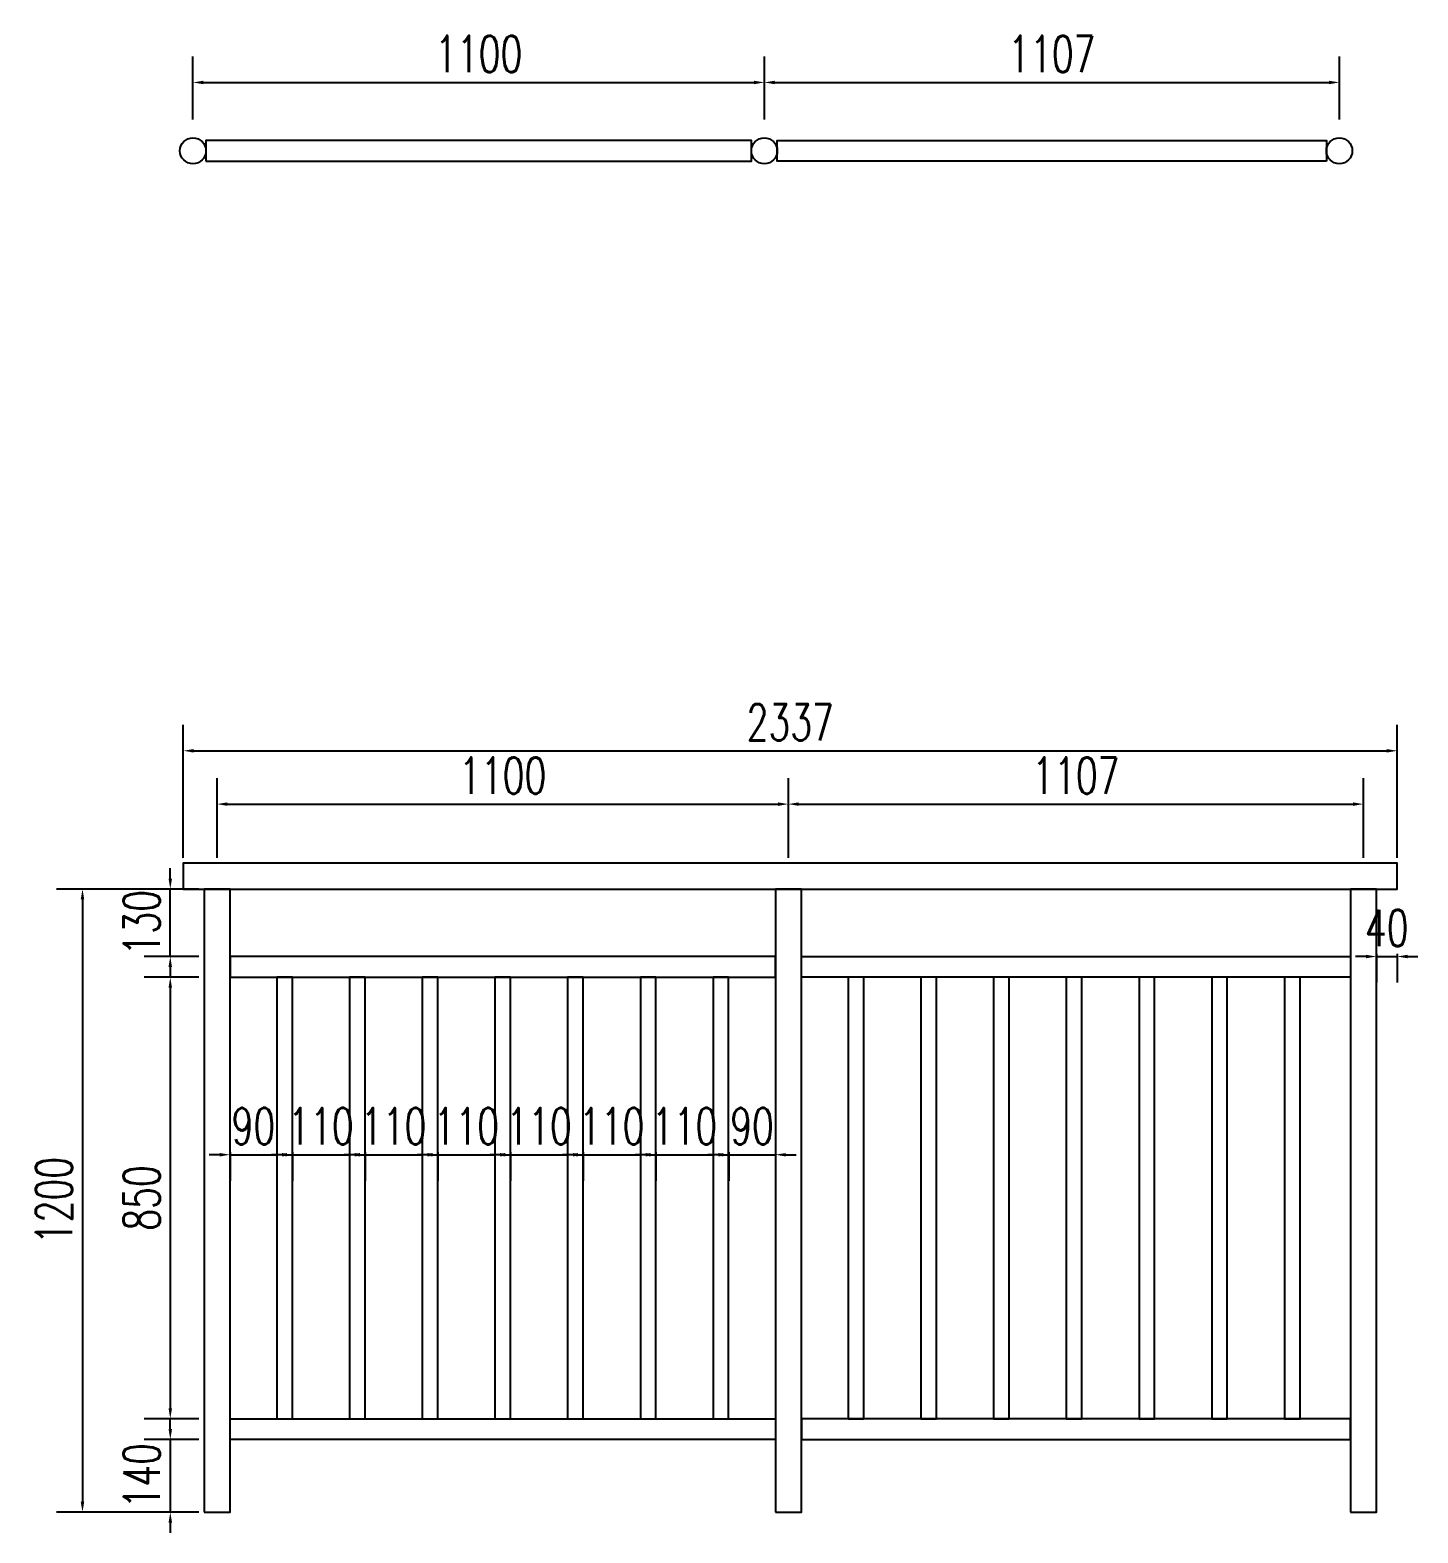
# Model space of a CAD drawing. Header units: millimetres. Extents: x -2430464 to 225692, y -180 to 1805330.
# Drawn here: x -1395335 to -1392663, y 614813 to 617707 of the extents above; entities that cross this region are included whole.
import ezdxf

# ---------------------------------------------------------------- set-up
doc = ezdxf.new("R2010")
doc.units = ezdxf.units.MM
doc.header["$LTSCALE"] = 1000
doc.layers.get('0').update_dxf_attribs({"linetype": 'CONTINUOUS'})
doc.layers.get('DEFPOINTS').update_dxf_attribs({"linetype": 'CONTINUOUS'})
doc.layers.add('W-PLASTIC_RAILINGS塑木栏杆', color=6, linetype='CONTINUOUS')
doc.layers.add('W-WOOD_FLOOR木地板', color=30, linetype='CONTINUOUS')
doc.styles.add('STANDARD_T3', font='simplex.shx', dxfattribs={"width": 0.7, "bigfont": 'gbcbig.shx'})
doc.dimstyles.new('W&&20', dxfattribs={"dimtxt": 70, "dimasz": 20, "dimexe": 50, "dimexo": 60, "dimgap": 20, "dimtad": 1, "dimdec": 0, "dimzin": 0, "dimdsep": 46, "dimtxsty": 'STANDARD_T3', "dimcen": 0.09, "dimclrd": 1, "dimclre": 1, "dimclrt": 7, "dimazin": 2, "dimtfac": 1, "dimtdec": 0, "dimtix": 1, "dimtmove": 2, "dimatfit": 3, "dimfxl": 0, "dimtolj": 1, "dimtzin": 0, "dimarcsym": 0})

# ---------------------------------------------------------------- blocks, each defined once
blk = doc.blocks.new('*U725')
at = {"layer": 'W-PLASTIC_RAILINGS塑木栏杆'}
blk.add_lwpolyline([(-15, -420), (15, -420), (15, 430), (-15, 430)], close=True, dxfattribs=at)
blk = doc.blocks.new('*U726')
at = {"layer": 'W-PLASTIC_RAILINGS塑木栏杆', "color": 0, "linetype": 'ByBlock', "lineweight": -2, "transparency": 16777216}
for p in [(0, 0), (140, 0), (280, 0), (420, 0), (560, 0), (700, 0), (840, 0)]:
    blk.add_blockref('*U725', p, dxfattribs=at)
blk = doc.blocks.new('*D728')
at = {"layer": 'DEFPOINTS', "color": 0, "transparency": 16777216}
for p in [(-1395040.3, 616052.8), (-1395234.3, 614852.8), (-1395000.3, 614852.8)]:
    blk.add_point(p, dxfattribs=at)
at = {"layer": 'W-WOOD_FLOOR木地板', "color": 1, "lineweight": -2, "transparency": 16777216}
for p, q in [((-1395100.3, 616052.8), (-1395284.3, 616052.8)), ((-1395234.3, 616032.8), (-1395234.3, 614872.8)), ((-1395060.3, 614852.8), (-1395284.3, 614852.8))]:
    blk.add_line(p, q, dxfattribs=at)
at = {"layer": 'W-WOOD_FLOOR木地板', "color": 1, "transparency": 16777216}
for points in [[(-1395237.7, 616032.8), (-1395231, 616032.8), (-1395234.3, 616052.8)], [(-1395237.7, 614872.8), (-1395231, 614872.8), (-1395234.3, 614852.8)]]:
    blk.add_solid(points, dxfattribs=at)
at = {"layer": 'W-WOOD_FLOOR木地板', "color": 7, "transparency": 16777216, "insert": (-1395289.3, 615452.8), "char_height": 70, "attachment_point": 5, "rotation": 90, "style": 'STANDARD_T3'}
blk.add_mtext('\\A1;1200', dxfattribs=at)
blk = doc.blocks.new('*D729')
at = {"layer": 'DEFPOINTS', "color": 0, "transparency": 16777216}
for p in [(-1394950.3, 615882.8), (-1395065.3, 615032.8), (-1394950.3, 615032.8)]:
    blk.add_point(p, dxfattribs=at)
at = {"layer": 'W-WOOD_FLOOR木地板', "color": 1, "lineweight": -2, "transparency": 16777216}
for p, q in [((-1395010.3, 615882.8), (-1395115.3, 615882.8)), ((-1395065.3, 615862.8), (-1395065.3, 615052.8)), ((-1395010.3, 615032.8), (-1395115.3, 615032.8))]:
    blk.add_line(p, q, dxfattribs=at)
at = {"layer": 'W-WOOD_FLOOR木地板', "color": 1, "transparency": 16777216}
for points in [[(-1395068.7, 615862.8), (-1395062, 615862.8), (-1395065.3, 615882.8)], [(-1395068.7, 615052.8), (-1395062, 615052.8), (-1395065.3, 615032.8)]]:
    blk.add_solid(points, dxfattribs=at)
at = {"layer": 'W-WOOD_FLOOR木地板', "color": 7, "transparency": 16777216, "insert": (-1395120.3, 615457.8), "char_height": 70, "attachment_point": 5, "rotation": 90, "style": 'STANDARD_T3'}
blk.add_mtext('\\A1;850', dxfattribs=at)
blk = doc.blocks.new('*D727')
at = {"layer": 'DEFPOINTS', "color": 0, "transparency": 16777216}
for p in [(-1395065.3, 616052.8), (-1394950.3, 616052.8), (-1394950.3, 615922.8)]:
    blk.add_point(p, dxfattribs=at)
at = {"layer": 'W-WOOD_FLOOR木地板', "color": 1, "lineweight": -2, "transparency": 16777216}
for p, q in [((-1395065.3, 616072.8), (-1395065.3, 616092.8)), ((-1395010.3, 616052.8), (-1395115.3, 616052.8)), ((-1395065.3, 615922.8), (-1395065.3, 616052.8)), ((-1395010.3, 615922.8), (-1395115.3, 615922.8)), ((-1395065.3, 615902.8), (-1395065.3, 615882.8))]:
    blk.add_line(p, q, dxfattribs=at)
at = {"layer": 'W-WOOD_FLOOR木地板', "color": 1, "transparency": 16777216}
for points in [[(-1395068.7, 616072.8), (-1395062, 616072.8), (-1395065.3, 616052.8)], [(-1395068.7, 615902.8), (-1395062, 615902.8), (-1395065.3, 615922.8)]]:
    blk.add_solid(points, dxfattribs=at)
at = {"layer": 'W-WOOD_FLOOR木地板', "color": 7, "transparency": 16777216, "insert": (-1395120.3, 615987.8), "char_height": 70, "attachment_point": 5, "rotation": 90, "style": 'STANDARD_T3'}
blk.add_mtext('\\A1;130', dxfattribs=at)
blk = doc.blocks.new('*D730')
at = {"layer": 'DEFPOINTS', "color": 0, "transparency": 16777216}
for p in [(-1394950.3, 614992.8), (-1395065.3, 614852.8), (-1394950.3, 614852.8)]:
    blk.add_point(p, dxfattribs=at)
at = {"layer": 'W-WOOD_FLOOR木地板', "color": 1, "lineweight": -2, "transparency": 16777216}
for p, q in [((-1395065.3, 615012.8), (-1395065.3, 615032.8)), ((-1395010.3, 614992.8), (-1395115.3, 614992.8)), ((-1395065.3, 614992.8), (-1395065.3, 614852.8)), ((-1395010.3, 614852.8), (-1395115.3, 614852.8)), ((-1395065.3, 614832.8), (-1395065.3, 614812.8))]:
    blk.add_line(p, q, dxfattribs=at)
at = {"layer": 'W-WOOD_FLOOR木地板', "color": 1, "transparency": 16777216}
for points in [[(-1395068.6, 615012.8), (-1395061.9, 615012.8), (-1395065.3, 614992.8)], [(-1395068.6, 614832.8), (-1395061.9, 614832.8), (-1395065.3, 614852.8)]]:
    blk.add_solid(points, dxfattribs=at)
at = {"layer": 'W-WOOD_FLOOR木地板', "color": 7, "transparency": 16777216, "insert": (-1395120.3, 614922.8), "char_height": 70, "attachment_point": 5, "rotation": 90, "style": 'STANDARD_T3'}
blk.add_mtext('\\A1;140', dxfattribs=at)
blk = doc.blocks.new('*D731')
at = {"layer": 'DEFPOINTS', "color": 0, "transparency": 16777216}
for p in [(-1393875.3, 616216.3), (-1394975.3, 616052.8), (-1393875.3, 616052.8)]:
    blk.add_point(p, dxfattribs=at)
at = {"layer": 'W-WOOD_FLOOR木地板', "color": 1, "lineweight": -2, "transparency": 16777216}
for p, q in [((-1394975.3, 616112.8), (-1394975.3, 616266.3)), ((-1393875.3, 616112.8), (-1393875.3, 616266.3)), ((-1394955.3, 616216.3), (-1393895.3, 616216.3))]:
    blk.add_line(p, q, dxfattribs=at)
at = {"layer": 'W-WOOD_FLOOR木地板', "color": 1, "transparency": 16777216}
for points in [[(-1394955.3, 616219.6), (-1394955.3, 616212.9), (-1394975.3, 616216.3)], [(-1393895.3, 616219.6), (-1393895.3, 616212.9), (-1393875.3, 616216.3)]]:
    blk.add_solid(points, dxfattribs=at)
at = {"layer": 'W-WOOD_FLOOR木地板', "color": 7, "transparency": 16777216, "insert": (-1394425.3, 616271.3), "char_height": 70, "attachment_point": 5, "style": 'STANDARD_T3'}
blk.add_mtext('\\A1;1100', dxfattribs=at)
blk = doc.blocks.new('*D732')
at = {"layer": 'DEFPOINTS', "color": 0, "transparency": 16777216}
for p in [(-1392768.3, 616216.3), (-1393875.3, 616052.8), (-1392768.3, 616052.8)]:
    blk.add_point(p, dxfattribs=at)
at = {"layer": 'W-WOOD_FLOOR木地板', "color": 1, "lineweight": -2, "transparency": 16777216}
for p, q in [((-1393875.3, 616112.8), (-1393875.3, 616266.3)), ((-1392768.3, 616112.8), (-1392768.3, 616266.3)), ((-1393855.3, 616216.3), (-1392788.3, 616216.3))]:
    blk.add_line(p, q, dxfattribs=at)
at = {"layer": 'W-WOOD_FLOOR木地板', "color": 1, "transparency": 16777216}
for points in [[(-1393855.3, 616219.6), (-1393855.3, 616212.9), (-1393875.3, 616216.3)], [(-1392788.3, 616219.6), (-1392788.3, 616212.9), (-1392768.3, 616216.3)]]:
    blk.add_solid(points, dxfattribs=at)
at = {"layer": 'W-WOOD_FLOOR木地板', "color": 7, "transparency": 16777216, "insert": (-1393321.8, 616271.3), "char_height": 70, "attachment_point": 5, "style": 'STANDARD_T3'}
blk.add_mtext('\\A1;1107', dxfattribs=at)
blk = doc.blocks.new('*D733')
at = {"layer": 'DEFPOINTS', "color": 0, "transparency": 16777216}
for p in [(-1394950.3, 615684), (-1394860.3, 615684), (-1394860.3, 615541.1)]:
    blk.add_point(p, dxfattribs=at)
at = {"layer": 'W-PLASTIC_RAILINGS塑木栏杆', "color": 1, "lineweight": -2, "transparency": 16777216}
for p, q in [((-1394970.3, 615541.1), (-1394990.3, 615541.1)), ((-1394950.3, 615546.1), (-1394950.3, 615491.1)), ((-1394950.3, 615541.1), (-1394860.3, 615541.1)), ((-1394860.3, 615546.1), (-1394860.3, 615491.1)), ((-1394840.3, 615541.1), (-1394820.3, 615541.1))]:
    blk.add_line(p, q, dxfattribs=at)
at = {"layer": 'W-PLASTIC_RAILINGS塑木栏杆', "color": 1, "transparency": 16777216}
for points in [[(-1394970.3, 615544.4), (-1394970.3, 615537.7), (-1394950.3, 615541.1)], [(-1394840.3, 615544.4), (-1394840.3, 615537.7), (-1394860.3, 615541.1)]]:
    blk.add_solid(points, dxfattribs=at)
at = {"layer": 'W-PLASTIC_RAILINGS塑木栏杆', "color": 7, "transparency": 16777216, "insert": (-1394905.3, 615596.1), "char_height": 70, "attachment_point": 5, "style": 'STANDARD_T3'}
blk.add_mtext('\\A1;90', dxfattribs=at)
blk = doc.blocks.new('*D734')
at = {"layer": 'DEFPOINTS', "color": 0, "transparency": 16777216}
for p in [(-1394130.3, 615684), (-1394020.3, 615684), (-1394020.3, 615541.1)]:
    blk.add_point(p, dxfattribs=at)
at = {"layer": 'W-PLASTIC_RAILINGS塑木栏杆', "color": 1, "lineweight": -2, "transparency": 16777216}
for p, q in [((-1394150.3, 615541.1), (-1394170.3, 615541.1)), ((-1394130.3, 615546.1), (-1394130.3, 615491.1)), ((-1394130.3, 615541.1), (-1394020.3, 615541.1)), ((-1394020.3, 615546.1), (-1394020.3, 615491.1)), ((-1394000.3, 615541.1), (-1393980.3, 615541.1))]:
    blk.add_line(p, q, dxfattribs=at)
at = {"layer": 'W-PLASTIC_RAILINGS塑木栏杆', "color": 1, "transparency": 16777216}
for points in [[(-1394150.3, 615544.4), (-1394150.3, 615537.7), (-1394130.3, 615541.1)], [(-1394000.3, 615544.4), (-1394000.3, 615537.7), (-1394020.3, 615541.1)]]:
    blk.add_solid(points, dxfattribs=at)
at = {"layer": 'W-PLASTIC_RAILINGS塑木栏杆', "color": 7, "transparency": 16777216, "insert": (-1394075.3, 615596.1), "char_height": 70, "attachment_point": 5, "style": 'STANDARD_T3'}
blk.add_mtext('\\A1;110', dxfattribs=at)
blk = doc.blocks.new('*D735')
at = {"layer": 'DEFPOINTS', "color": 0, "transparency": 16777216}
for p in [(-1393990.3, 615684), (-1393900.3, 615684), (-1393900.3, 615541.1)]:
    blk.add_point(p, dxfattribs=at)
at = {"layer": 'W-PLASTIC_RAILINGS塑木栏杆', "color": 1, "lineweight": -2, "transparency": 16777216}
for p, q in [((-1394010.3, 615541.1), (-1394030.3, 615541.1)), ((-1393990.3, 615546.1), (-1393990.3, 615491.1)), ((-1393990.3, 615541.1), (-1393900.3, 615541.1)), ((-1393900.3, 615546.1), (-1393900.3, 615491.1)), ((-1393880.3, 615541.1), (-1393860.3, 615541.1))]:
    blk.add_line(p, q, dxfattribs=at)
at = {"layer": 'W-PLASTIC_RAILINGS塑木栏杆', "color": 1, "transparency": 16777216}
for points in [[(-1394010.3, 615544.4), (-1394010.3, 615537.7), (-1393990.3, 615541.1)], [(-1393880.3, 615544.4), (-1393880.3, 615537.7), (-1393900.3, 615541.1)]]:
    blk.add_solid(points, dxfattribs=at)
at = {"layer": 'W-PLASTIC_RAILINGS塑木栏杆', "color": 7, "transparency": 16777216, "insert": (-1393945.3, 615596.1), "char_height": 70, "attachment_point": 5, "style": 'STANDARD_T3'}
blk.add_mtext('\\A1;90', dxfattribs=at)
blk = doc.blocks.new('*D1069')
at = {"layer": 'DEFPOINTS', "color": 0, "transparency": 16777216}
for p in [(-1394270.3, 615684), (-1394160.3, 615684), (-1394160.3, 615541.1)]:
    blk.add_point(p, dxfattribs=at)
at = {"layer": 'W-PLASTIC_RAILINGS塑木栏杆', "color": 1, "lineweight": -2, "transparency": 16777216}
for p, q in [((-1394290.3, 615541.1), (-1394310.3, 615541.1)), ((-1394270.3, 615546.1), (-1394270.3, 615491.1)), ((-1394270.3, 615541.1), (-1394160.3, 615541.1)), ((-1394160.3, 615546.1), (-1394160.3, 615491.1)), ((-1394140.3, 615541.1), (-1394120.3, 615541.1))]:
    blk.add_line(p, q, dxfattribs=at)
at = {"layer": 'W-PLASTIC_RAILINGS塑木栏杆', "color": 1, "transparency": 16777216}
for points in [[(-1394290.3, 615544.4), (-1394290.3, 615537.7), (-1394270.3, 615541.1)], [(-1394140.3, 615544.4), (-1394140.3, 615537.7), (-1394160.3, 615541.1)]]:
    blk.add_solid(points, dxfattribs=at)
at = {"layer": 'W-PLASTIC_RAILINGS塑木栏杆', "color": 7, "transparency": 16777216, "insert": (-1394215.3, 615596.1), "char_height": 70, "attachment_point": 5, "style": 'STANDARD_T3'}
blk.add_mtext('\\A1;110', dxfattribs=at)
blk = doc.blocks.new('*D1070')
at = {"layer": 'DEFPOINTS', "color": 0, "transparency": 16777216}
for p in [(-1394410.3, 615684), (-1394300.3, 615684), (-1394300.3, 615541.1)]:
    blk.add_point(p, dxfattribs=at)
at = {"layer": 'W-PLASTIC_RAILINGS塑木栏杆', "color": 1, "lineweight": -2, "transparency": 16777216}
for p, q in [((-1394430.3, 615541.1), (-1394450.3, 615541.1)), ((-1394410.3, 615546.1), (-1394410.3, 615491.1)), ((-1394410.3, 615541.1), (-1394300.3, 615541.1)), ((-1394300.3, 615546.1), (-1394300.3, 615491.1)), ((-1394280.3, 615541.1), (-1394260.3, 615541.1))]:
    blk.add_line(p, q, dxfattribs=at)
at = {"layer": 'W-PLASTIC_RAILINGS塑木栏杆', "color": 1, "transparency": 16777216}
for points in [[(-1394430.3, 615544.4), (-1394430.3, 615537.7), (-1394410.3, 615541.1)], [(-1394280.3, 615544.4), (-1394280.3, 615537.7), (-1394300.3, 615541.1)]]:
    blk.add_solid(points, dxfattribs=at)
at = {"layer": 'W-PLASTIC_RAILINGS塑木栏杆', "color": 7, "transparency": 16777216, "insert": (-1394355.3, 615596.1), "char_height": 70, "attachment_point": 5, "style": 'STANDARD_T3'}
blk.add_mtext('\\A1;110', dxfattribs=at)
blk = doc.blocks.new('*D1071')
at = {"layer": 'DEFPOINTS', "color": 0, "transparency": 16777216}
for p in [(-1394550.3, 615684), (-1394440.3, 615684), (-1394440.3, 615541.1)]:
    blk.add_point(p, dxfattribs=at)
at = {"layer": 'W-PLASTIC_RAILINGS塑木栏杆', "color": 1, "lineweight": -2, "transparency": 16777216}
for p, q in [((-1394570.3, 615541.1), (-1394590.3, 615541.1)), ((-1394550.3, 615546.1), (-1394550.3, 615491.1)), ((-1394550.3, 615541.1), (-1394440.3, 615541.1)), ((-1394440.3, 615546.1), (-1394440.3, 615491.1)), ((-1394420.3, 615541.1), (-1394400.3, 615541.1))]:
    blk.add_line(p, q, dxfattribs=at)
at = {"layer": 'W-PLASTIC_RAILINGS塑木栏杆', "color": 1, "transparency": 16777216}
for points in [[(-1394570.3, 615544.4), (-1394570.3, 615537.7), (-1394550.3, 615541.1)], [(-1394420.3, 615544.4), (-1394420.3, 615537.7), (-1394440.3, 615541.1)]]:
    blk.add_solid(points, dxfattribs=at)
at = {"layer": 'W-PLASTIC_RAILINGS塑木栏杆', "color": 7, "transparency": 16777216, "insert": (-1394495.3, 615596.1), "char_height": 70, "attachment_point": 5, "style": 'STANDARD_T3'}
blk.add_mtext('\\A1;110', dxfattribs=at)
blk = doc.blocks.new('*D1072')
at = {"layer": 'DEFPOINTS', "color": 0, "transparency": 16777216}
for p in [(-1394690.3, 615684), (-1394580.3, 615684), (-1394580.3, 615541.1)]:
    blk.add_point(p, dxfattribs=at)
at = {"layer": 'W-PLASTIC_RAILINGS塑木栏杆', "color": 1, "lineweight": -2, "transparency": 16777216}
for p, q in [((-1394710.3, 615541.1), (-1394730.3, 615541.1)), ((-1394690.3, 615546.1), (-1394690.3, 615491.1)), ((-1394690.3, 615541.1), (-1394580.3, 615541.1)), ((-1394580.3, 615546.1), (-1394580.3, 615491.1)), ((-1394560.3, 615541.1), (-1394540.3, 615541.1))]:
    blk.add_line(p, q, dxfattribs=at)
at = {"layer": 'W-PLASTIC_RAILINGS塑木栏杆', "color": 1, "transparency": 16777216}
for points in [[(-1394710.3, 615544.4), (-1394710.3, 615537.7), (-1394690.3, 615541.1)], [(-1394560.3, 615544.4), (-1394560.3, 615537.7), (-1394580.3, 615541.1)]]:
    blk.add_solid(points, dxfattribs=at)
at = {"layer": 'W-PLASTIC_RAILINGS塑木栏杆', "color": 7, "transparency": 16777216, "insert": (-1394635.3, 615596.1), "char_height": 70, "attachment_point": 5, "style": 'STANDARD_T3'}
blk.add_mtext('\\A1;110', dxfattribs=at)
blk = doc.blocks.new('*D1073')
at = {"layer": 'DEFPOINTS', "color": 0, "transparency": 16777216}
for p in [(-1394830.3, 615684), (-1394720.3, 615684), (-1394720.3, 615541.1)]:
    blk.add_point(p, dxfattribs=at)
at = {"layer": 'W-PLASTIC_RAILINGS塑木栏杆', "color": 1, "lineweight": -2, "transparency": 16777216}
for p, q in [((-1394850.3, 615541.1), (-1394870.3, 615541.1)), ((-1394830.3, 615546.1), (-1394830.3, 615491.1)), ((-1394830.3, 615541.1), (-1394720.3, 615541.1)), ((-1394720.3, 615546.1), (-1394720.3, 615491.1)), ((-1394700.3, 615541.1), (-1394680.3, 615541.1))]:
    blk.add_line(p, q, dxfattribs=at)
at = {"layer": 'W-PLASTIC_RAILINGS塑木栏杆', "color": 1, "transparency": 16777216}
for points in [[(-1394850.3, 615544.4), (-1394850.3, 615537.7), (-1394830.3, 615541.1)], [(-1394700.3, 615544.4), (-1394700.3, 615537.7), (-1394720.3, 615541.1)]]:
    blk.add_solid(points, dxfattribs=at)
at = {"layer": 'W-PLASTIC_RAILINGS塑木栏杆', "color": 7, "transparency": 16777216, "insert": (-1394775.3, 615596.1), "char_height": 70, "attachment_point": 5, "style": 'STANDARD_T3'}
blk.add_mtext('\\A1;110', dxfattribs=at)
blk = doc.blocks.new('*U1903')
at = {"layer": 'W-PLASTIC_RAILINGS塑木栏杆'}
blk.add_lwpolyline([(-15, -420), (15, -420), (15, 430), (-15, 430)], close=True, dxfattribs=at)
blk = doc.blocks.new('*U1904')
at = {"layer": 'W-PLASTIC_RAILINGS塑木栏杆', "color": 0, "linetype": 'ByBlock', "lineweight": -2, "transparency": 16777216}
for p in [(0, 0), (140, 0), (280, 0), (420, 0), (560, 0), (700, 0), (840, 0)]:
    blk.add_blockref('*U1903', p, dxfattribs=at)
blk = doc.blocks.new('*D2191')
at = {"layer": 'DEFPOINTS', "color": 0, "transparency": 16777216}
for p in [(-1392703.3, 616319), (-1395040.3, 616052.8), (-1392703.3, 616052.8)]:
    blk.add_point(p, dxfattribs=at)
at = {"layer": 'W-WOOD_FLOOR木地板', "color": 1, "lineweight": -2, "transparency": 16777216}
for p, q in [((-1395040.3, 616112.8), (-1395040.3, 616369)), ((-1392703.3, 616112.8), (-1392703.3, 616369)), ((-1395020.3, 616319), (-1392723.3, 616319))]:
    blk.add_line(p, q, dxfattribs=at)
at = {"layer": 'W-WOOD_FLOOR木地板', "color": 1, "transparency": 16777216}
for points in [[(-1395020.3, 616322.3), (-1395020.3, 616315.6), (-1395040.3, 616319)], [(-1392723.3, 616322.3), (-1392723.3, 616315.6), (-1392703.3, 616319)]]:
    blk.add_solid(points, dxfattribs=at)
at = {"layer": 'W-WOOD_FLOOR木地板', "color": 7, "transparency": 16777216, "insert": (-1393871.8, 616374), "char_height": 70, "attachment_point": 5, "style": 'STANDARD_T3'}
blk.add_mtext('\\A1;2337', dxfattribs=at)
blk = doc.blocks.new('*D2192')
at = {"color": 1, "lineweight": -2, "transparency": 16777216}
for p, q in [((-1392763.3, 615922.8), (-1392783.3, 615922.8)), ((-1392743.3, 615927.8), (-1392743.3, 615872.8)), ((-1392743.3, 615922.8), (-1392703.3, 615922.8)), ((-1392703.3, 615927.8), (-1392703.3, 615872.8)), ((-1392683.3, 615922.8), (-1392663.3, 615922.8))]:
    blk.add_line(p, q, dxfattribs=at)
at = {"color": 1, "transparency": 16777216}
for points in [[(-1392763.3, 615926.1), (-1392763.3, 615919.4), (-1392743.3, 615922.8)], [(-1392683.3, 615926.1), (-1392683.3, 615919.4), (-1392703.3, 615922.8)]]:
    blk.add_solid(points, dxfattribs=at)
at = {"layer": 'DEFPOINTS', "color": 0, "transparency": 16777216}
for p in [(-1392743.3, 616052.8), (-1392703.3, 616052.8), (-1392703.3, 615922.8)]:
    blk.add_point(p, dxfattribs=at)
at = {"color": 7, "transparency": 16777216, "insert": (-1392723.3, 615977.8), "char_height": 70, "attachment_point": 5, "style": 'STANDARD_T3'}
blk.add_mtext('\\A1;40', dxfattribs=at)
blk = doc.blocks.new('*D2293')
at = {"color": 1, "lineweight": -2, "transparency": 16777216}
for p, q in [((-1395021.6, 617534.4), (-1395021.6, 617656)), ((-1393921.6, 617534.4), (-1393921.6, 617656)), ((-1395001.6, 617606), (-1393941.6, 617606))]:
    blk.add_line(p, q, dxfattribs=at)
at = {"color": 1, "transparency": 16777216}
for points in [[(-1395001.6, 617609.3), (-1395001.6, 617602.6), (-1395021.6, 617606)], [(-1393941.6, 617609.3), (-1393941.6, 617602.6), (-1393921.6, 617606)]]:
    blk.add_solid(points, dxfattribs=at)
at = {"layer": 'DEFPOINTS', "color": 0, "transparency": 16777216}
for p in [(-1393921.6, 617606), (-1395021.6, 617474.4), (-1393921.6, 617474.4)]:
    blk.add_point(p, dxfattribs=at)
at = {"color": 7, "transparency": 16777216, "insert": (-1394471.6, 617661), "char_height": 70, "attachment_point": 5, "style": 'STANDARD_T3'}
blk.add_mtext('\\A1;1100', dxfattribs=at)
blk = doc.blocks.new('*D2294')
at = {"color": 1, "lineweight": -2, "transparency": 16777216}
for p, q in [((-1393921.6, 617534.4), (-1393921.6, 617656)), ((-1392814.6, 617534.4), (-1392814.6, 617656)), ((-1393901.6, 617606), (-1392834.6, 617606))]:
    blk.add_line(p, q, dxfattribs=at)
at = {"color": 1, "transparency": 16777216}
for points in [[(-1393901.6, 617609.3), (-1393901.6, 617602.6), (-1393921.6, 617606)], [(-1392834.6, 617609.3), (-1392834.6, 617602.6), (-1392814.6, 617606)]]:
    blk.add_solid(points, dxfattribs=at)
at = {"layer": 'DEFPOINTS', "color": 0, "transparency": 16777216}
for p in [(-1392814.6, 617606), (-1393921.6, 617474.4), (-1392814.6, 617474.4)]:
    blk.add_point(p, dxfattribs=at)
at = {"color": 7, "transparency": 16777216, "insert": (-1393368.1, 617661), "char_height": 70, "attachment_point": 5, "style": 'STANDARD_T3'}
blk.add_mtext('\\A1;1107', dxfattribs=at)

msp = doc.modelspace()

# ---------------------------------------------------------------- linework, layer by layer
at = {"layer": 'W-PLASTIC_RAILINGS塑木栏杆'}
for points in [[(-1394996.65, 617454.38), (-1393946.65, 617454.38), (-1393946.65, 617494.38), (-1394996.65, 617494.38)], [(-1392839.65, 617454.38), (-1393896.65, 617454.38), (-1393896.65, 617494.38), (-1392839.65, 617494.38)], [(-1395040.32, 616052.76), (-1392703.32, 616052.76), (-1392703.32, 616102.76), (-1395040.32, 616102.76)], [(-1395000.32, 614852.76), (-1394950.32, 614852.76), (-1394950.32, 616052.76), (-1395000.32, 616052.76)], [(-1393900.32, 614852.76), (-1393850.32, 614852.76), (-1393850.32, 616052.76), (-1393900.32, 616052.76)], [(-1392793.32, 614852.76), (-1392743.32, 614852.76), (-1392743.32, 616052.76), (-1392793.32, 616052.76)], [(-1394950.32, 615882.76), (-1393900.32, 615882.76), (-1393900.32, 615922.76), (-1394950.32, 615922.76)], [(-1392793.32, 615882.76), (-1393850.32, 615882.76), (-1393850.32, 615922.76), (-1392793.32, 615922.76)], [(-1394950.32, 615032.76), (-1393900.32, 615032.76), (-1393900.32, 614992.76), (-1394950.32, 614992.76)], [(-1392793.32, 615032.76), (-1393850.32, 615032.76), (-1393850.32, 614992.76), (-1392793.32, 614992.76)]]:
    msp.add_lwpolyline(points, close=True, dxfattribs=at)
for centre in [(-1395021.65, 617474.38), (-1393921.65, 617474.38), (-1392814.65, 617474.38)]:
    msp.add_circle(centre, 25, dxfattribs=at)

# ---------------------------------------------------------------- block references
for name, p in [('*U726', (-1394845.32, 615452.76)), ('*U1904', (-1393745.32, 615452.76))]:
    msp.add_blockref(name, p, dxfattribs=at)

# ---------------------------------------------------------------- dimensions: what is measured, and where the dimension line sits
for base, p1, p2, picture, middle in [((-1393921.65, 617605.96), (-1395021.65, 617474.38), (-1393921.65, 617474.38), '*D2293', (-1394471.65, 617660.96)), ((-1392814.65, 617605.96), (-1393921.65, 617474.38), (-1392814.65, 617474.38), '*D2294', (-1393368.15, 617660.96))]:
    dim = msp.add_linear_dim(base=base, p1=p1, p2=p2, dimstyle='W&&20')
    dim.commit()
    dim.dimension.update_dxf_attribs({"geometry": picture, "text_midpoint": middle})
at = {"color": 1}
dim = msp.add_linear_dim(base=(-1392703.32, 615922.76), p1=(-1392743.32, 616052.76), p2=(-1392703.32, 616052.76), dimstyle='W&&20', override={"dimfxl": 5, "dimfxlon": 1, "dimarcsym": 2}, dxfattribs=at)
dim.commit()
dim.dimension.update_dxf_attribs({"geometry": '*D2192', "text_midpoint": (-1392723.32, 615977.76)})
at = {"layer": 'W-PLASTIC_RAILINGS塑木栏杆'}
for base, p1, p2, picture, middle in [((-1394860.32, 615541.08), (-1394950.32, 615684), (-1394860.32, 615684), '*D733', (-1394905.32, 615596.08)), ((-1394720.32, 615541.08), (-1394830.32, 615684), (-1394720.32, 615684), '*D1073', (-1394775.32, 615596.08)), ((-1394580.32, 615541.08), (-1394690.32, 615684), (-1394580.32, 615684), '*D1072', (-1394635.32, 615596.08)), ((-1394440.32, 615541.08), (-1394550.32, 615684), (-1394440.32, 615684), '*D1071', (-1394495.32, 615596.08)), ((-1394300.32, 615541.08), (-1394410.32, 615684), (-1394300.32, 615684), '*D1070', (-1394355.32, 615596.08)), ((-1394160.32, 615541.08), (-1394270.32, 615684), (-1394160.32, 615684), '*D1069', (-1394215.32, 615596.08)), ((-1394020.32, 615541.08), (-1394130.32, 615684), (-1394020.32, 615684), '*D734', (-1394075.32, 615596.08)), ((-1393900.32, 615541.08), (-1393990.32, 615684), (-1393900.32, 615684), '*D735', (-1393945.32, 615596.08))]:
    dim = msp.add_linear_dim(base=base, p1=p1, p2=p2, dimstyle='W&&20', override={"dimfxl": 5, "dimfxlon": 1, "dimarcsym": 2}, dxfattribs=at)
    dim.commit()
    dim.dimension.update_dxf_attribs({"geometry": picture, "text_midpoint": middle})
at = {"layer": 'W-WOOD_FLOOR木地板'}
for base, p1, p2, picture, middle in [((-1392703.32, 616318.96), (-1395040.32, 616052.76), (-1392703.32, 616052.76), '*D2191', (-1393871.82, 616373.96)), ((-1393875.32, 616216.26), (-1394975.32, 616052.76), (-1393875.32, 616052.76), '*D731', (-1394425.32, 616271.26)), ((-1392768.32, 616216.26), (-1393875.32, 616052.76), (-1392768.32, 616052.76), '*D732', (-1393321.82, 616271.26))]:
    dim = msp.add_linear_dim(base=base, p1=p1, p2=p2, dimstyle='W&&20', dxfattribs=at)
    dim.commit()
    dim.dimension.update_dxf_attribs({"geometry": picture, "text_midpoint": middle})
for base, p1, p2, picture, middle in [((-1395065.32, 616052.76), (-1394950.32, 615922.76), (-1394950.32, 616052.76), '*D727', (-1395120.32, 615987.76)), ((-1395234.32, 614852.76), (-1395040.32, 616052.76), (-1395000.32, 614852.76), '*D728', (-1395289.32, 615452.76)), ((-1395065.32, 615032.76), (-1394950.32, 615882.76), (-1394950.32, 615032.76), '*D729', (-1395120.32, 615457.76)), ((-1395065.25, 614852.76), (-1394950.32, 614992.76), (-1394950.32, 614852.76), '*D730', (-1395120.25, 614922.76))]:
    dim = msp.add_linear_dim(base=base, p1=p1, p2=p2, angle=90, dimstyle='W&&20', dxfattribs=at)
    dim.commit()
    dim.dimension.update_dxf_attribs({"geometry": picture, "text_midpoint": middle})

doc.saveas('drawing.dxf')
